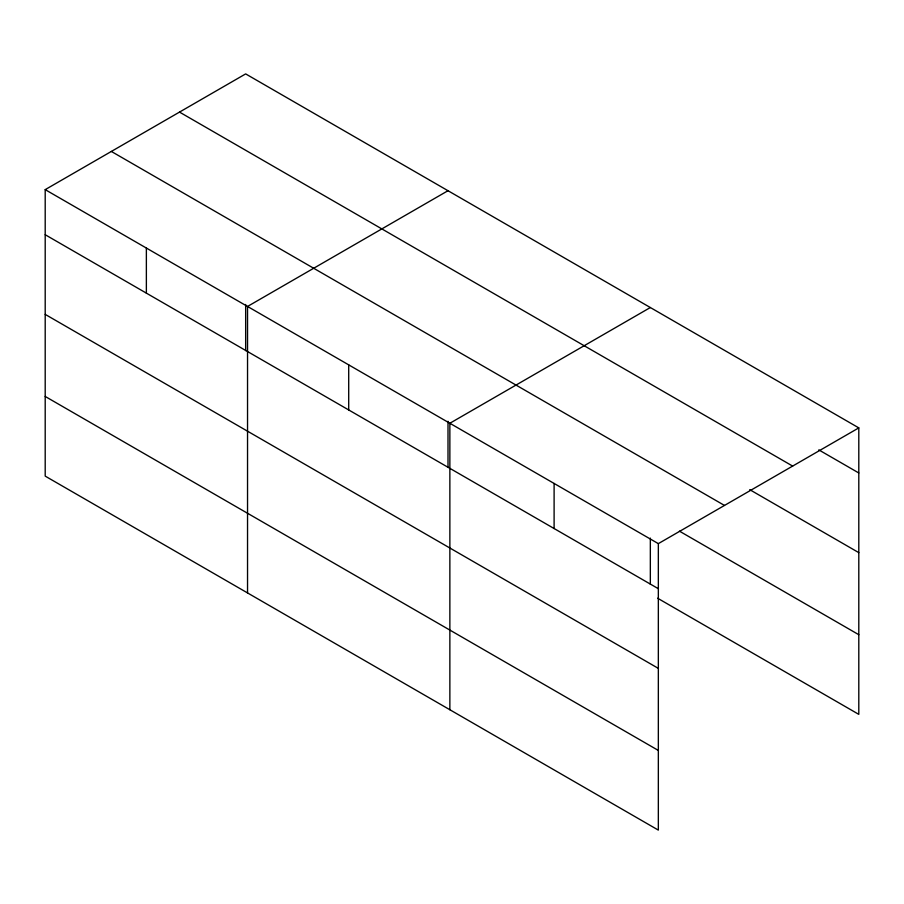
<?xml version="1.0" encoding="UTF-8"?>
<svg xmlns="http://www.w3.org/2000/svg" width="904" height="904" viewBox="0 0 904 904"><rect width="100%" height="100%" fill="white"/><g stroke="black" fill="none" stroke-linecap="round" stroke-linejoin="round"><path stroke-width="1.36" d="M658.338 668.372L658.338 543.632L45.2 189.637L45.2 476.114L658.338 830.098L658.338 668.372L45.2 314.377M657.603 598.211L858.8 714.363L858.8 427.886L245.662 73.902L45.2 189.637M448 190.71L247.538 306.456L247.538 592.934M650.338 307.529L449.864 423.264L449.864 709.742M658.338 543.632L858.8 427.886M818.809 449.887L858.8 472.973M179.512 112.096L792.65 466.08M749.721 489.652L858.8 552.638M111.35 151.443L724.488 505.438M679.424 531.145L858.8 634.71M45.2 234.724L658.338 588.707M45.2 396.449L658.338 750.444M650.338 538.106L650.338 584.221M554.107 483.448L554.107 528.535M448 421.287L448 467.413M348.707 364.866L348.707 409.941M245.662 304.478L245.662 350.594M146.369 248.046L146.369 293.133"/></g></svg>
